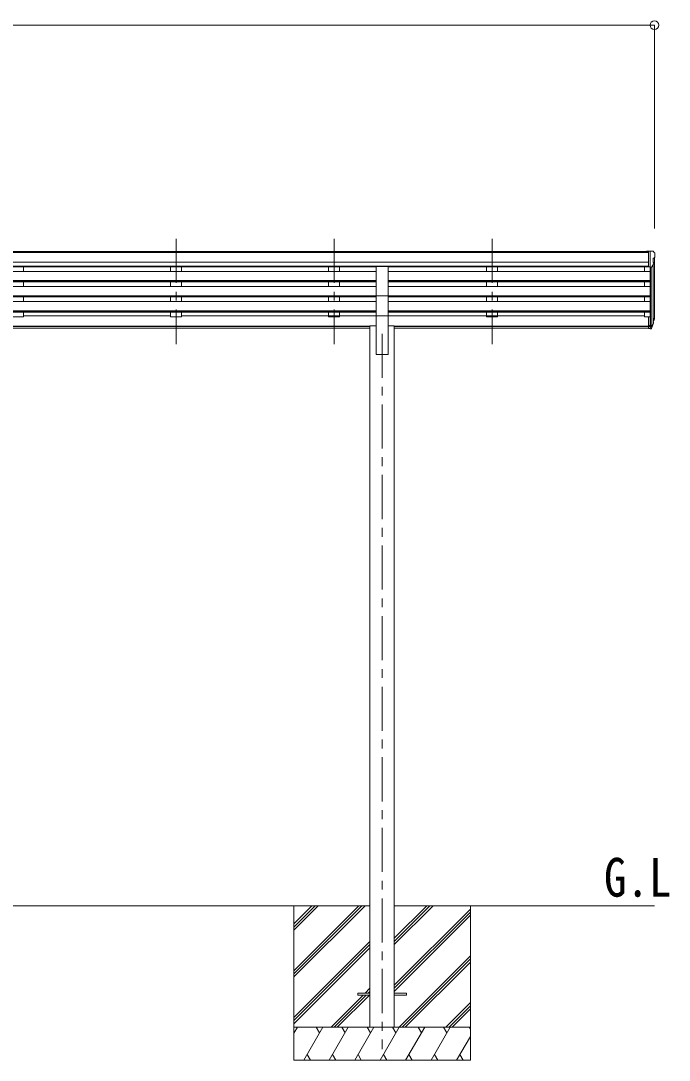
# Model space of a CAD drawing. Units: millimetres at full size, sheet at 1:40; details may follow other scales. Extents: x -11243 to 11243, y -7760 to 7760.
# Drawn here: x 4399 to 7338, y -4819 to -107 of the extents above; entities that cross this region are included whole.
import ezdxf
from ezdxf.enums import TextEntityAlignment as Align

# ---------------------------------------------------------------- set-up
doc = ezdxf.new("R2010")
doc.units = ezdxf.units.MM
doc.header["$LTSCALE"] = 40
doc.header["$PDMODE"] = 32
doc.header["$PDSIZE"] = 40
doc.linetypes.add('CHAIN1', pattern=[8, 5, -1, 1, -1])
for name, color, linetype, lineweight in [('0-0_0', 7, 'Continuous', 9), ('0-1_本体', 5, 'CHAIN1', 9), ('0-3_ELV2', 4, 'Continuous', 9), ('0-6_OTH_LINE', 6, 'Continuous', 9)]:
    doc.layers.add(name, color=color, linetype=linetype, lineweight=lineweight)
doc.layers.add('0-7_SHAPE', color=7, linetype='Continuous')
doc.styles.add('ＭＳ ゴシック', font='')
doc.styles.get('ＭＳ ゴシック').set_extended_font_data('MS Gothic')

msp = doc.modelspace()

# ---------------------------------------------------------------- linework, layer by layer
at = {"layer": '0-0_0'}
for p, q in [((2792.12, -4119.47), (5981.72, -4119.47)), ((5636.92, -4119.47), (5636.92, -4819.47)), ((5636.92, -4413.65), (5931.1, -4119.47)), ((5636.92, -4427.79), (5945.24, -4119.47)), ((5636.92, -4441.93), (5959.39, -4119.47)), ((5636.92, -4229.8), (5747.25, -4119.47)), ((5636.92, -4215.66), (5733.11, -4119.47)), ((5636.92, -4201.52), (5718.97, -4119.47)), ((6092.12, -4119.47), (7270.92, -4119.47)), ((6092.12, -4295.1), (6267.75, -4119.47)), ((6092.12, -4280.96), (6253.61, -4119.47)), ((6092.12, -4266.82), (6239.47, -4119.47)), ((6092.12, -4478.95), (6436.92, -4134.15)), ((6436.92, -4119.47), (6436.92, -4819.47)), ((6092.12, -4493.09), (6436.92, -4148.29)), ((6092.12, -4507.23), (6436.92, -4162.43)), ((5636.92, -4625.78), (5981.72, -4280.98)), ((5636.92, -4639.92), (5981.72, -4295.12)), ((5636.92, -4654.06), (5981.72, -4309.27)), ((6113.73, -4669.47), (6436.92, -4346.28)), ((6127.87, -4669.47), (6436.92, -4360.42)), ((6142.02, -4669.47), (6436.92, -4374.57)), ((5805.36, -4669.47), (5950.86, -4523.97)), ((5819.51, -4669.47), (5965.01, -4523.97)), ((5833.65, -4669.47), (5979.15, -4523.97)), ((5959.86, -4514.97), (5981.72, -4493.11)), ((5974.01, -4514.97), (5981.72, -4507.25)), ((6325.86, -4669.47), (6436.92, -4558.41)), ((6340.01, -4669.47), (6436.92, -4572.55)), ((6354.15, -4669.47), (6436.92, -4586.7)), ((6436.92, -4669.47), (5636.92, -4669.47)), ((5636.92, -4696.97), (5652.8, -4669.47)), ((5681.67, -4819.47), (5768.27, -4669.47)), ((5753.27, -4695.45), (5738.27, -4669.47)), ((5797.14, -4819.47), (5883.74, -4669.47)), ((5868.74, -4695.45), (5853.74, -4669.47)), ((5912.61, -4819.47), (5999.21, -4669.47)), ((5984.21, -4695.45), (5969.21, -4669.47)), ((6028.08, -4819.47), (6114.68, -4669.47)), ((6099.68, -4695.45), (6084.68, -4669.47)), ((6143.55, -4819.47), (6230.15, -4669.47)), ((6215.15, -4695.45), (6200.15, -4669.47)), ((6259.02, -4819.47), (6345.62, -4669.47)), ((6315.62, -4669.47), (6330.62, -4695.45)), ((6374.49, -4819.47), (6436.92, -4711.33)), ((6431.09, -4669.47), (6436.92, -4679.57)), ((5696.67, -4793.49), (5711.67, -4819.47)), ((5812.14, -4793.49), (5827.14, -4819.47)), ((5927.61, -4793.49), (5942.61, -4819.47)), ((6043.08, -4793.49), (6058.08, -4819.47)), ((6158.55, -4793.49), (6173.55, -4819.47)), ((6274.02, -4793.49), (6289.02, -4819.47)), ((6389.49, -4793.49), (6404.49, -4819.47)), ((5636.92, -4819.47), (6436.92, -4819.47))]:
    msp.add_line(p, q, dxfattribs=at)
at = {"layer": '0-1_本体'}
for p, q in [((5102.92, -1095.07), (5102.92, -1572.58)), ((5102.92, -1095.07), (5102.92, -1572.58)), ((5818.92, -1095.07), (5818.92, -1572.58)), ((5818.92, -1095.07), (5818.92, -1572.58)), ((6534.92, -1095.07), (6534.92, -1572.58)), ((6534.92, -1095.07), (6534.92, -1572.58)), ((6036.92, -1525.9), (6036.92, -4769.47))]:
    msp.add_line(p, q, dxfattribs=at)
at = {"layer": '0-3_ELV2'}
for p, q in [((7244.42, -1152.42), (1529.42, -1152.42)), ((7244.42, -1157.63), (1529.42, -1157.63)), ((7244.42, -1150.81), (7234.42, -1150.9)), ((7234.42, -1152.42), (7234.42, -1150.9)), ((7244.42, -1222.8), (7244.42, -1150.81)), ((7262.92, -1150.81), (7244.42, -1150.81)), ((7250.92, -1223.8), (7250.92, -1150.81)), ((7262.92, -1150.81), (7265.26, -1150.96)), ((7266.01, -1151.38), (7270.08, -1157.19)), ((7272.92, -1160.18), (7272.92, -1160.81)), ((7244.42, -1201.16), (1529.42, -1201.16)), ((7244.42, -1219.02), (1529.42, -1219.02)), ((6009.42, -1222.26), (2764.42, -1222.26)), ((4411.92, -1222.26), (4411.92, -1242.72)), ((5077.92, -1222.26), (5077.92, -1242.72)), ((5127.92, -1222.26), (5127.92, -1242.72)), ((5793.92, -1222.26), (5793.92, -1242.72)), ((5843.92, -1222.26), (5843.92, -1242.72)), ((6009.42, -1353.24), (6009.42, -1221.44)), ((6009.42, -1221.44), (6064.42, -1221.44)), ((6064.42, -1353.24), (6064.42, -1221.44)), ((7244.42, -1222.36), (6064.42, -1222.36)), ((6509.92, -1222.26), (6509.92, -1242.72)), ((6559.92, -1222.26), (6559.92, -1242.72)), ((7225.92, -1222.26), (7225.92, -1242.72)), ((7244.42, -1222.8), (7250.92, -1222.8)), ((7250.92, -1223.8), (7256.13, -1223.48)), ((7250.92, -1223.8), (7250.92, -1448.19)), ((7256.92, -1223.32), (7256.93, -1492.97)), ((7258.55, -1221.98), (7267.55, -1206.39)), ((7264.92, -1185.33), (7264.92, -1201.6)), ((7270.39, -1182), (7265.07, -1185.07)), ((7265.95, -1209.16), (7265.95, -1474.54)), ((7270.92, -1181.39), (7270.92, -1447.83)), ((6009.42, -1242.72), (2764.42, -1242.72)), ((6064.42, -1242.72), (7250.92, -1242.72)), ((6009.42, -1284.6), (2764.42, -1284.6)), ((6009.42, -1286.09), (2764.42, -1286.09)), ((6009.42, -1290.41), (2764.42, -1290.41)), ((6009.42, -1311.21), (2764.42, -1311.21)), ((4411.92, -1290.41), (4411.92, -1311.21)), ((5077.92, -1290.41), (5077.92, -1311.21)), ((5127.92, -1290.41), (5127.92, -1311.21)), ((5793.92, -1290.41), (5793.92, -1311.21)), ((5843.92, -1290.41), (5843.92, -1311.21)), ((6064.42, -1284.6), (7250.92, -1284.6)), ((6064.42, -1286.09), (7250.92, -1286.09)), ((6064.42, -1290.41), (7250.92, -1290.41)), ((6064.42, -1311.21), (7250.92, -1311.21)), ((6509.92, -1290.41), (6509.92, -1311.21)), ((6559.92, -1290.41), (6559.92, -1311.21)), ((7225.92, -1290.41), (7225.92, -1311.21)), ((6009.42, -1353.09), (2764.42, -1353.09)), ((6009.42, -1354.58), (2764.42, -1354.58)), ((6009.42, -1358.9), (2764.42, -1358.9)), ((4411.92, -1358.9), (4411.92, -1379.7)), ((5077.92, -1358.9), (5077.92, -1379.7)), ((5127.92, -1358.9), (5127.92, -1379.7)), ((5793.92, -1358.9), (5793.92, -1379.7)), ((5843.92, -1358.9), (5843.92, -1379.7)), ((6009.42, -1353.24), (6009.42, -1619.47)), ((6009.42, -1353.24), (6064.42, -1353.24)), ((6064.42, -1353.09), (7250.92, -1353.09)), ((6064.42, -1353.24), (6064.42, -1619.47)), ((6064.42, -1354.58), (7250.92, -1354.58)), ((6064.42, -1358.9), (7250.92, -1358.9)), ((6509.92, -1358.9), (6509.92, -1379.7)), ((6559.92, -1358.9), (6559.92, -1379.7)), ((7225.92, -1379.7), (7225.92, -1358.9)), ((6009.42, -1379.7), (2764.42, -1379.7)), ((6064.42, -1379.7), (7250.92, -1379.7)), ((6009.42, -1421.58), (2764.42, -1421.58)), ((6009.42, -1423.08), (2764.42, -1423.08)), ((6009.42, -1427.39), (2764.42, -1427.39)), ((4411.92, -1448.83), (4361.92, -1448.83)), ((4411.92, -1427.39), (4411.92, -1448.83)), ((5077.92, -1443.88), (4411.92, -1443.88)), ((5077.92, -1427.39), (5077.92, -1448.83)), ((5127.92, -1448.83), (5077.92, -1448.83)), ((5127.92, -1427.39), (5127.92, -1448.83)), ((6009.42, -1443.88), (5127.92, -1443.88)), ((5793.92, -1427.39), (5793.92, -1448.83)), ((6064.42, -1443.88), (5793.92, -1443.88)), ((5843.92, -1448.83), (5793.92, -1448.83)), ((5843.92, -1427.39), (5843.92, -1448.83)), ((6009.42, -1443.88), (5843.92, -1443.88)), ((6064.42, -1421.58), (7250.92, -1421.58)), ((6064.42, -1423.08), (7250.92, -1423.08)), ((6064.42, -1427.39), (7250.92, -1427.39)), ((7225.92, -1443.88), (6064.42, -1443.88)), ((6509.92, -1427.39), (6509.92, -1448.83)), ((6559.92, -1448.83), (6509.92, -1448.83)), ((6559.92, -1427.39), (6559.92, -1448.83)), ((7225.92, -1427.39), (7225.92, -1448.83)), ((7225.92, -1448.83), (7244.42, -1448.83)), ((7244.42, -1448.19), (7244.42, -1502.23)), ((7244.42, -1448.19), (7250.92, -1448.19)), ((7250.92, -1448.19), (7250.92, -1502.97)), ((5981.72, -1490.9), (2792.12, -1490.9)), ((5981.72, -1492.29), (2792.12, -1492.29)), ((5981.72, -1499.98), (2792.12, -1499.98)), ((5981.72, -1490.47), (5981.72, -4669.47)), ((5981.72, -1490.47), (6009.42, -1490.47)), ((6092.12, -1490.47), (6064.42, -1490.47)), ((6092.12, -1490.47), (6092.12, -4669.47)), ((6092.12, -1490.9), (7244.42, -1490.9)), ((6092.12, -1492.29), (7244.42, -1492.29)), ((7244.42, -1499.98), (6092.12, -1499.98)), ((7244.42, -1488.33), (7250.92, -1488.33)), ((7244.42, -1493.21), (7250.92, -1493.21)), ((7244.42, -1502.23), (7250.92, -1502.23)), ((7250.92, -1493.23), (7256.06, -1493.23)), ((7250.92, -1495.03), (7255.77, -1495.03)), ((7250.92, -1502.97), (7255.77, -1502.97)), ((7257.36, -1492.55), (7265.11, -1477.14)), ((7266.56, -1477.5), (7258.37, -1493.68)), ((7267.18, -1478.06), (7258.37, -1501.61)), ((7269.23, -1461.01), (7265.95, -1468.07)), ((7269.83, -1462.38), (7265.95, -1470.33)), ((7267.51, -1473.66), (7267.18, -1478.06)), ((6009.42, -1619.47), (6064.42, -1619.47)), ((5926.92, -4514.97), (5981.72, -4514.97)), ((6092.12, -4514.97), (6146.92, -4514.97)), ((6092.12, -4523.97), (6146.92, -4523.97)), ((6146.92, -4514.97), (6146.92, -4523.97))]:
    msp.add_line(p, q, dxfattribs=at)
msp.add_lwpolyline([(5926.92, -4514.97), (5926.92, -4523.97), (5981.72, -4523.97)], dxfattribs=at)
for centre, radius, start, end in [((7265.19, -1151.95), 1, 35, 86.5), ((7269.92, -1160.18), 3, 0, 87), ((7070.92, -1160.81), 202, 355.05096, 0), ((7255.95, -1220.48), 3, 273.5, 330), ((7265.22, -1185.33), 0.3, 120, 180), ((7265.22, -1201.6), 0.3, 180, 265.2833), ((7264.95, -1204.89), 3, 330, 85.2833), ((7266.02, -1177.63), 6.18, 315.00103, 354.2965), ((7240.34, -1451.51), 30.41, 341.80266, 352.8448), ((7241.74, -1453.27), 29.53, 342.01856, 353.49194)]:
    msp.add_arc(centre, radius, start, end, dxfattribs=at)
for centre, major_axis, ratio, start_param, end_param in [((7183.06, -1447.02), (-87.93, 4.42), 0.541684, 3.060334, 3.2172517), ((7182.27, -1453.7), (89.06, 1.43), 0.57596, 6.1985533, 6.3701348), ((7255.77, -1492.32), (3, 0), 0.90356, 4.712389, 5.7595865), ((7255.77, -1500.26), (-3, 0), 0.90356, 1.5707963, 2.6179939), ((7256.06, -1491.87), (1.5, 0), 0.90356, 4.712389, 5.7595865), ((7181, -1453.6), (88.05, 0), 0.90356, 5.9828017, 6.0168888), ((7266.21, -1473.66), (-1.3, 0), 0.90356, 2.9359903, 4.9130961), ((7180.29, -1457.47), (89.07, 0), 0.90356, 6.0316505, 6.077583)]:
    msp.add_ellipse(centre, major_axis=major_axis, ratio=ratio, start_param=start_param, end_param=end_param, dxfattribs=at)
at = {"layer": '0-6_OTH_LINE'}
for p, q in [((1502.92, -126.62), (7270.92, -126.62)), ((7270.92, -126.62), (7270.92, -1047.83))]:
    msp.add_line(p, q, dxfattribs=at)
msp.add_point((7270.92, -126.62), dxfattribs=at)

# ---------------------------------------------------------------- texts
at = {"layer": '0-7_SHAPE', "style": 'ＭＳ ゴシック', "width": 0.85}
msp.add_text('G.L', height=176, dxfattribs=at).set_placement((7042.39, -4130.77), align=Align.BOTTOM_LEFT)

doc.saveas('drawing.dxf')
